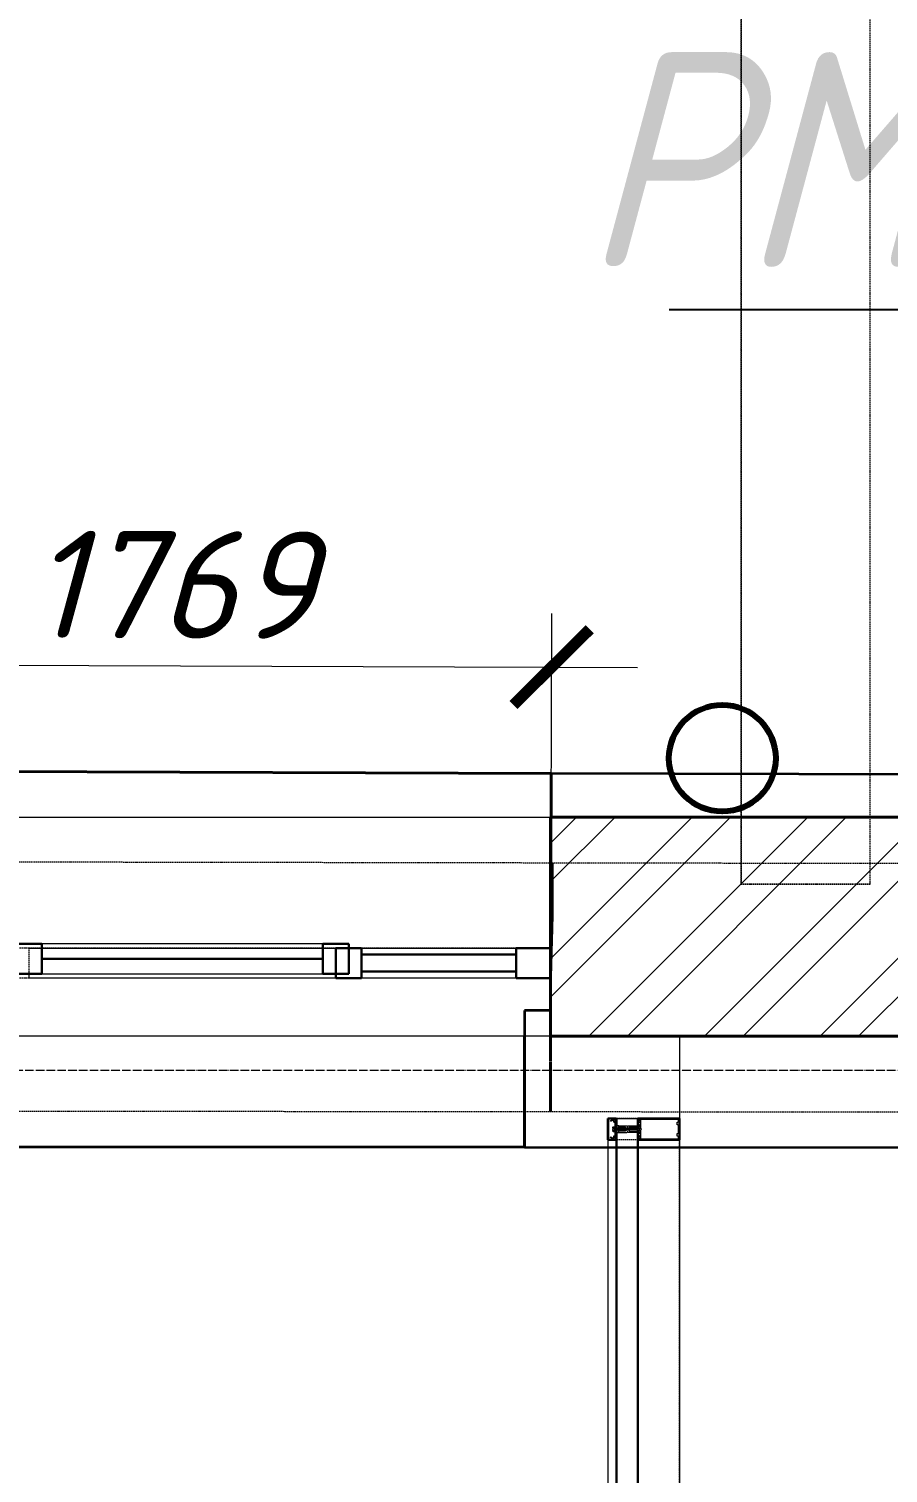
# Model space of a CAD drawing. Header units: millimetres. Extents: x 749182 to 2267578, y 70462 to 311449.
# Drawn here: x 1978769 to 1980771, y 76785 to 80150 of the extents above; entities that cross this region are included whole.
import ezdxf
from ezdxf import colors
from ezdxf.entities.mleader import LeaderData, LeaderLine
from ezdxf.math import Vec2, Vec3

# ---------------------------------------------------------------- set-up
doc = ezdxf.new("R2010")
doc.units = ezdxf.units.MM
for name, pattern in [('ADSK_Линия сетки', [25, 20, -2.5, 0, -2.5]), ('ADSK_Сверху', [4.5, 3, -1.5]), ('осеваяX2', [4, 2.5, -0.5, 0.5, -0.5])]:
    doc.linetypes.add(name, pattern=pattern)
doc.layers.get('Defpoints').update_dxf_attribs({"color": 255})
for name, color, linetype, lineweight in [('_ Окна', 7, 'Continuous', 30), ('Витраж', 7, 'Continuous', 9), ('Каркас', 7, 'Continuous', 9), ('Окна', 7, 'Continuous', 18), ('Оси', 165, 'осеваяX2', 13), ('Панели витража', 7, 'Continuous', 9), ('Перекрытие', 7, 'Continuous', 18), ('Размер', 7, 'Continuous', 13), ('размеры', 7, 'Continuous', 9), ('Стены', 184, 'Continuous', 40), ('Стены наружные', 7, 'Continuous', 18), ('Стены разрез', 7, 'Continuous', 35), ('стояки', 7, 'Continuous', 9), ('Узлы', 7, 'Continuous', 18)]:
    doc.layers.add(name, color=color, linetype=linetype, lineweight=lineweight)
doc.layers.add('планы со стояками отопление_dwg', color=7, linetype='Continuous', lineweight=9, true_color=0x767676)
doc.styles.add('GOST 2.304_new', font='isocpeur.ttf', dxfattribs={"width": 0.9, "oblique": 15})
doc.styles.add('М2', font='isocpeui.ttf')
doc.dimstyles.new('SPDS 1_100', dxfattribs={"dimscale": 100, "dimtxt": 2.5, "dimasz": 1.77, "dimexe": 1.25, "dimexo": 0.625, "dimtad": 1, "dimdec": 0, "dimrnd": 0.001, "dimzin": 9, "dimtxsty": 'М2', "dimblk": 'ARCHTICK', "dimcen": 2.5, "dimdle": 2, "dimclrt": 256, "dimadec": 0, "dimazin": 2, "dimtfac": 0.75, "dimtdec": 0, "dimtmove": 1, "dimatfit": 3, "dimfxl": 0, "dimtolj": 1, "dimlwd": 9, "dimlwe": 9, "dimarcsym": 0})

# ---------------------------------------------------------------- blocks, each defined once
blk = doc.blocks.new('Существующие стены 2 этаж - Существующие стены 2 этаж-699583-01 План 1-го этажа маркировочный')
at = {"layer": 'Стены', "color": 254, "linetype": 'ADSK_Сверху', "true_color": 0xe8c5d7}
for p, q in [((21768.1, 2589.5), (21767.8, 2467.7)), ((21767.8, 2467.7), (21768.1, 2589.5)), ((21767.8, 2467.7), (21764, 2327.7)), ((21764, 2327.7), (21767.8, 2467.7)), ((21764, 2327.7), (21763.7, 2010.4)), ((21763.7, 2010.4), (21764, 2327.7))]:
    blk.add_line(p, q, dxfattribs=at)
blk = doc.blocks.new('Прямоугольный импост - 70х20_60мм-1427367-01 План 1-го этажа маркировочный')
at = {"layer": 'Витраж', "color": 253, "linetype": 'ADSK_Сверху', "true_color": 0xaaaaaa}
for p, q in [((0, 35), (-80, 35)), ((0, -35), (0, 35)), ((-80, -35), (0, -35))]:
    blk.add_line(p, q, dxfattribs=at)
blk = doc.blocks.new('Прямоугольный импост - 70х20_60мм-1261975-01 План 1-го этажа маркировочный')
at = {"layer": 'Витраж', "color": 253, "linetype": 'ADSK_Сверху', "true_color": 0xaaaaaa}
for p, q in [((20548.7, 2391.5), (20518.7, 2391.5)), ((21293.7, 2391.5), (21263.7, 2391.5)), ((20548.7, 2321.5), (20518.7, 2321.5)), ((21293.7, 2321.5), (21263.7, 2321.5))]:
    blk.add_line(p, q, dxfattribs=at)
blk = doc.blocks.new('Прямоугольный импост - 70х20_60мм-1225113-01 План 1-го этажа маркировочный')
at = {"layer": 'Витраж', "color": 253, "linetype": 'ADSK_Сверху', "true_color": 0xaaaaaa}
for p, q in [((-6006, 10091.9), (-6006, 10121.9)), ((-5936, 10091.9), (-5936, 10121.9)), ((-6006, 9651.9), (-6006, 9731.9)), ((-5936, 9651.9), (-5936, 9731.9)), ((-6006, 9651.9), (-5936, 9651.9))]:
    blk.add_line(p, q, dxfattribs=at)
blk = doc.blocks.new('Прямоугольный импост - 70х60мм-1427364-01 План 1-го этажа маркировочный')
at = {"layer": 'Витраж', "color": 253, "linetype": 'ADSK_Сверху', "true_color": 0xaaaaaa}
for p, q in [((-30, 35), (30, 35)), ((30, -35), (-30, -35))]:
    blk.add_line(p, q, dxfattribs=at)
blk = doc.blocks.new('Прямоугольный импост - 70х60мм-1225009-01 План 1-го этажа маркировочный')
at = {"layer": 'Витраж', "color": 253, "linetype": 'ADSK_Сверху', "true_color": 0xaaaaaa}
for p, q in [((-5936, 11391.9), (-6006, 11391.9)), ((-6006, 11031.9), (-6006, 11391.9)), ((-5936, 11031.9), (-5936, 11391.9)), ((-6006, 11031.9), (-5936, 11031.9))]:
    blk.add_line(p, q, dxfattribs=at)
blk = doc.blocks.new('Прямоугольный импост - 70х60мм-1261977-01 План 1-го этажа маркировочный')
at = {"layer": 'Витраж', "color": 253, "linetype": 'ADSK_Сверху', "true_color": 0xaaaaaa}
for p, q in [((20548.7, 2391.5), (20548.7, 2321.5)), ((21263.7, 2391.5), (20548.7, 2391.5)), ((21263.7, 2321.5), (21263.7, 2391.5)), ((21263.7, 2321.5), (20548.7, 2321.5))]:
    blk.add_line(p, q, dxfattribs=at)
blk = doc.blocks.new('Системная панель - ADSK_Глухая_50 мм штриховка-1778540-01 План 1-го этажа маркировочный')
at = {"layer": 'Панели витража', "color": 253, "linetype": 'ADSK_Сверху', "true_color": 0xaaaaaa}
for p, q in [((-595, 25), (-618.8125, 25)), ((-618.8125, -25), (-618.8125, 25)), ((618.8125, 25), (595, 25)), ((618.8125, 25), (618.8125, -25)), ((-618.8125, -25), (-595, -25)), ((595, -25), (618.8125, -25))]:
    blk.add_line(p, q, dxfattribs=at)
blk = doc.blocks.new('Прямоугольный импост - 50х167мм-1778379-01 План 1-го этажа маркировочный')
at = {"layer": 'Витраж', "color": 253, "linetype": 'ADSK_Сверху', "true_color": 0xaaaaaa}
for p, q in [((21917.4, 1994.5), (21897.4, 1994.5)), ((21897.4, 1994.5), (21897.4, 1944.5)), ((21967.4, 1994.5), (21917.4, 1994.5)), ((21917.4, 1968.3), (21917.4, 1994.5)), ((22064.4, 1994.5), (21967.4, 1994.5)), ((21967.4, 1968.3), (21967.4, 1994.5)), ((22064.4, 1944.5), (22064.4, 1994.5)), ((21897.4, 754.5), (21897.4, 704.5)), ((22064.4, 704.5), (22064.4, 754.5)), ((21917.4, 728.3), (21917.4, 730.7)), ((21967.4, 728.3), (21967.4, 730.7)), ((21897.4, 704.5), (21917.4, 704.5)), ((21967.4, 704.5), (22064.4, 704.5))]:
    blk.add_line(p, q, dxfattribs=at)
blk = doc.blocks.new('Прямоугольный импост - 50х167мм-1778338-01 План 1-го этажа маркировочный')
at = {"layer": 'Витраж', "color": 253, "linetype": 'ADSK_Сверху', "true_color": 0xaaaaaa}
for p, q in [((-50, 122), (0, 122)), ((0, 122), (0, 25)), ((0, 25), (-23.8125, 25)), ((-23.8125, 25), (-23.8125, -25)), ((-23.8125, -25), (0, -25)), ((0, -25), (0, -45)), ((0, -45), (-50, -45))]:
    blk.add_line(p, q, dxfattribs=at)
blk = doc.blocks.new('Прямоугольный импост - 50х167мм-1777086-01 План 1-го этажа маркировочный')
at = {"layer": 'Витраж', "color": 253, "linetype": 'ADSK_Сверху', "true_color": 0xaaaaaa}
for p, q in [((21917.4, 1944.5), (21897.4, 1944.5)), ((21897.4, 1944.5), (21897.4, 754.5)), ((21967.4, 1944.5), (21917.4, 1944.5)), ((21917.4, 754.5), (21917.4, 1944.5)), ((22064.4, 1944.5), (21967.4, 1944.5)), ((21967.4, 754.5), (21967.4, 1944.5)), ((22064.4, 754.5), (22064.4, 1944.5)), ((21897.4, 754.5), (21917.4, 754.5)), ((21917.4, 754.5), (21967.4, 754.5)), ((21967.4, 754.5), (22064.4, 754.5))]:
    blk.add_line(p, q, dxfattribs=at)
blk = doc.blocks.new('Существующие стены 1 эт - Существующие стены 1 эт-653793-01 План 1-го этажа маркировочный')
at = {"layer": 'Стены'}
for p, q in [((19996.7, 2804.4), (21765.6, 2798.4)), ((21765.6, 2798.4), (19996.7, 2804.4)), ((19996.7, 2804.4), (21765.6, 2798.4)), ((21765.2, 2696.5), (21765.6, 2798.4)), ((21765.6, 2798.4), (21765.2, 2696.5)), ((21765.2, 2696.5), (21765.6, 2798.4)), ((21703.7, 1927.5), (21703.7, 2186.5)), ((21703.7, 1927.5), (20028.3, 1928.7))]:
    blk.add_line(p, q, dxfattribs=at)
at = {"layer": 'Стены разрез'}
for p, q in [((21765.6, 2798.4), (21764.2, 2386)), ((22792.4, 2795), (21765.6, 2798.4)), ((21764.2, 2386), (21763.7, 2246)), ((21763.7, 2246), (21703.7, 2246.2)), ((21703.7, 2246.2), (21703.7, 1927.5)), ((21703.7, 1927.5), (22792.4, 1926.7))]:
    blk.add_line(p, q, dxfattribs=at)
blk = doc.blocks.new('Системная панель - _AR_Стекло_40мм_привязка по центру-1262001-01 План 1-го этажа маркировочный')
at = {"layer": 'Панели витража', "lineweight": 30}
for p, q in [((180, 20), (-180, 20)), ((-180, 20), (-180, -20)), ((180, -20), (180, 20)), ((-180, -20), (180, -20))]:
    blk.add_line(p, q, dxfattribs=at)
blk = doc.blocks.new('Прямоугольный импост - 70х20_60мм-1262003-01 План 1-го этажа маркировочный')
at = {"layer": 'Витраж', "lineweight": 30}
for p, q in [((0, 35), (-80, 35)), ((-80, 35), (-80, -35)), ((0, -35), (0, 35)), ((-80, -35), (0, -35))]:
    blk.add_line(p, q, dxfattribs=at)
blk = doc.blocks.new('Витраж-тент со смещением вовне - 60мм 30 сдвиг-1466957-01 План 1-го этажа маркировочный')
at = {"layer": '_ Окна'}
for p, q in [((-387.5, 25), (-387.5, -45)), ((-387.5, 25), (-327.5, 25)), ((-387.5, -45), (-387.5, 25)), ((-327.5, 25), (-327.5, -45)), ((387.5, 25), (327.5, 25)), ((327.5, 25), (327.5, -45)), ((387.5, -45), (387.5, 25)), ((387.5, -45), (387.5, 25)), ((-327.5, -10), (327.5, -10)), ((-327.5, -45), (-387.5, -45)), ((327.5, -45), (387.5, -45))]:
    blk.add_line(p, q, dxfattribs=at)
at = {"layer": 'Окна'}
for p, q in [((327.5, 25), (-327.5, 25)), ((-327.5, -45), (327.5, -45))]:
    blk.add_line(p, q, dxfattribs=at)
blk = doc.blocks.new('Прямоугольный импост - 70х60мм-V40-01 План 1-го этажа маркировочный')
at = {"layer": 'Витраж'}
for p, q in [((-6006, 9731.9), (-6006, 10091.9)), ((-5936, 10091.9), (-5936, 9731.9))]:
    blk.add_line(p, q, dxfattribs=at)
blk = doc.blocks.new('Прямоугольный импост - 70х60мм-V185-01 План 1-го этажа маркировочный')
at = {"layer": 'Витраж'}
for p, q in [((20548.7, 2391.5), (21263.7, 2391.5)), ((21263.7, 2321.5), (20548.7, 2321.5))]:
    blk.add_line(p, q, dxfattribs=at)
blk = doc.blocks.new('Прямоугольный импост - 70х60мм-1262000-01 План 1-го этажа маркировочный')
at = {"layer": 'Витраж', "lineweight": 30}
for p, q in [((-30, 35), (30, 35)), ((-30, -35), (-30, 35)), ((30, 35), (30, -35)), ((30, -35), (-30, -35))]:
    blk.add_line(p, q, dxfattribs=at)
blk = doc.blocks.new('Системная панель - ADSK_Cтеклопакет_50мм-1788433-01 План 1-го этажа маркировочный')
at = {"layer": 'Панели витража', "lineweight": 30}
for p, q in [((618.8125, 25), (-618.8125, 25)), ((-618.8125, 25), (-618.8125, -25)), ((618.8125, -25), (618.8125, 25)), ((-618.8125, -25), (618.8125, -25))]:
    blk.add_line(p, q, dxfattribs=at)
blk = doc.blocks.new('Прямоугольный импост - 50х167мм-1777302-01 План 1-го этажа маркировочный')
at = {"layer": 'Витраж'}
for p, q in [((21917.4, 1994.5), (21967.4, 1994.5)), ((21897.4, 1944.5), (21897.4, 1927.4)), ((21897.4, 1927.4), (21897.4, 754.5)), ((22064.4, 1944.5), (22064.4, 1927.2)), ((22064.4, 1927.2), (22064.4, 754.5))]:
    blk.add_line(p, q, dxfattribs=at)
blk = doc.blocks.new('Прямоугольный импост - 50х167-1638810-01 План 1-го этажа маркировочный')
at = {"layer": 'Узлы'}
for p, q in [((-25, 122.5), (-25, 25.5)), ((25, 122.5), (-25, 122.5)), ((-22.5, 28), (-22.5, 120)), ((-22.5, 120), (-17.6, 120)), ((-16.1, 118.4), (-16.1, 116.9)), ((-16.1, 116.9), (-10.2, 116.9)), ((-10.2, 116.9), (-10.2, 118.4)), ((-8.6, 120), (8.6, 120)), ((10.2, 118.4), (10.2, 116.9)), ((10.2, 116.9), (16.1, 116.9)), ((16.1, 116.9), (16.1, 118.4)), ((17.6, 120), (22.5, 120)), ((22.5, 120), (22.5, 28)), ((25, 25.5), (25, 122.5)), ((-25, 25.5), (-18.1, 25.5)), ((-21, 28), (-22.5, 28)), ((-21, 31.1), (-21, 28)), ((-4.1, 31.8), (-20.2, 31.8)), ((-17.2, 29.3), (-15.8, 29.3)), ((-15, 25.5), (-11.8, 25.5)), ((-11, 26.3), (-11, 28.5)), ((-10.5, 29.3), (-10.5, 27.4)), ((-10.2, 29.3), (-5.9, 29.3)), ((-9.7, 26.7), (-8, 26.7)), ((-8, 26.7), (-8, 2.5)), ((-8, -19.1), (-8, 0)), ((-7.7, 2.2), (-6.7, 2.2)), ((-6.7, 0.3), (-7.7, 0.3)), ((-6.4, 2), (-6.4, 0.6)), ((-5.4, 5.1), (-5.4, 27.8)), ((-3.5, 5.1), (-5.4, 5.1)), ((-5.1, 28.5), (-5.1, 26.3)), ((-4.3, 25.5), (-0.8, 25.5)), ((-2.6, 28.8), (-2.6, 30.3)), ((2.6, 28.8), (-2.6, 28.8)), ((-2.5, -1.3), (-1.1, 4.3)), ((-0.8, 25.5), (0, 26.3)), ((0, 26.3), (0.8, 25.5)), ((0.8, 25.5), (4.3, 25.5)), ((1.1, 4.3), (2.5, -1.3)), ((2.6, 30.3), (2.6, 28.8)), ((5.4, 5.1), (3.5, 5.1)), ((20.2, 31.8), (4.1, 31.8)), ((5.1, 26.3), (5.1, 28.5)), ((5.4, 27.8), (5.4, 5.1)), ((5.9, 29.3), (10.2, 29.3)), ((6.4, 0.6), (6.4, 2)), ((6.7, 2.2), (7.7, 2.2)), ((7.7, 0.3), (6.7, 0.3)), ((8, 2.5), (8, 26.7)), ((8, 26.7), (9.7, 26.7)), ((8, -19.1), (8, 0)), ((10.5, 27.4), (10.5, 29.3)), ((11, 28.5), (11, 26.3)), ((11.8, 25.5), (15, 25.5)), ((15.8, 29.3), (17.2, 29.3)), ((18.1, 25.5), (25, 25.5)), ((21, 28), (21, 31.1)), ((22.5, 28), (21, 28)), ((-25, -25), (-25, -29.7)), ((-25, -32.3), (-25, -44.5)), ((-22.4, -24.5), (-24.5, -24.5)), ((-24.2, -30.5), (-23.2, -30.5)), ((-23.7, -43.2), (-23.7, -32.8)), ((-23.7, -32.8), (-23, -32.8)), ((-23, -30.7), (-23.5, -30.7)), ((-22.8, -33), (-20.1, -37.6)), ((-19.3, -28.3), (-21.5, -28.3)), ((-19.9, -33.9), (-19.9, -30.5)), ((-19.9, -30.5), (-17, -30.5)), ((-5.7, -24.5), (-18.4, -24.5)), ((-15.5, -29), (-15.5, -27)), ((-15.5, -27), (-8.3, -27)), ((-8.3, -27), (-7.6, -27.7)), ((-6.9, -19.1), (-8, -19.1)), ((-0.4, -27.7), (-7.6, -27.7)), ((-6.9, -19.1), (-6.6, -19.5)), ((-6.6, -19.5), (-6.2, -19.1)), ((-6.2, -19.1), (-4.3, -19.1)), ((-5.3, -24.1), (-5.7, -24.5)), ((-5, -24.5), (-5.3, -24.1)), ((5, -24.5), (-5, -24.5)), ((-2.4, -0.9), (-4.9, -3.8)), ((-4.9, -3.8), (-4.9, -19.1)), ((-4.9, -3.8), (4.9, -3.8)), ((-4.3, -19.1), (-3.9, -19.5)), ((-3.9, -19.5), (-3.6, -19.1)), ((-3.6, -19.1), (-2.5, -19.1)), ((-2.5, -19.1), (-2.5, -1.1)), ((2.4, -0.9), (-2.4, -0.9)), ((-0.4, -27.7), (0, -27.3)), ((0, -27.3), (0.4, -27.7)), ((7.6, -27.7), (0.4, -27.7)), ((4.9, -3.8), (2.4, -0.9)), ((2.5, -1.3), (2.5, -19.1)), ((2.5, -19.1), (3.6, -19.1)), ((3.6, -19.1), (3.9, -19.5)), ((3.9, -19.5), (4.3, -19.1)), ((4.3, -19.1), (6.2, -19.1)), ((4.9, -3.8), (4.9, -19.1)), ((5.3, -24.1), (5, -24.5)), ((5.7, -24.5), (5.3, -24.1)), ((18.4, -24.5), (5.7, -24.5)), ((6.2, -19.1), (6.6, -19.5)), ((6.6, -19.5), (6.9, -19.1)), ((8, -19.1), (6.9, -19.1)), ((7.6, -27.7), (8.3, -27)), ((8.3, -27), (15.5, -27)), ((15.5, -27), (15.5, -29)), ((17, -30.5), (19.9, -30.5)), ((18, -27), (18, -26.8)), ((21.5, -28.3), (19.3, -28.3)), ((19.9, -30.5), (19.9, -33.9)), ((20.1, -37.6), (22.8, -33)), ((24.5, -24.5), (22.4, -24.5)), ((22.8, -26.8), (22.8, -27)), ((23.5, -30.7), (23, -30.7)), ((23, -32.8), (23.7, -32.8)), ((23.2, -30.5), (24.2, -30.5)), ((23.7, -32.8), (23.7, -43.2)), ((25, -29.7), (25, -25)), ((25, -44.5), (25, -32.3)), ((-25, -44.5), (25, -44.5)), ((-8.4, -43.2), (-23.7, -43.2)), ((-18.4, -36.6), (-19.9, -33.9)), ((0, -43), (-8.4, -43.2)), ((15.9, -43.2), (0, -43)), ((23.7, -43.2), (15.9, -43.2)), ((19.9, -33.9), (18.4, -36.6))]:
    blk.add_line(p, q, dxfattribs=at)
at = {"layer": 'Узлы', "lineweight": 9}
for p, q in [((0, 33.9), (-2.4, 31.5)), ((2.4, 31.5), (0, 33.9)), ((-2.4, 31.5), (-2.4, -0.9)), ((2.4, -0.9), (2.4, 31.5)), ((-8, -24.5), (-8, -19.1)), ((-6.3, -28.7), (-6.3, -27.7)), ((6.4, -28.7), (-6.3, -28.7)), ((-5.2, -32.2), (-5.2, -28.7)), ((-5.1, -32.3), (5.1, -32.3)), ((3.9, -33.1), (-3.9, -33.1)), ((-2.6, -32.2), (-2.6, -28.7)), ((-2.5, -19.1), (-2.5, -24.5)), ((2.5, -19.1), (2.5, -24.5)), ((2.6, -32.2), (2.6, -28.7)), ((5.2, -32.2), (5.2, -28.7)), ((6.4, -27.7), (6.4, -28.7)), ((8, -19.1), (8, -24.5))]:
    blk.add_line(p, q, dxfattribs=at)
at = {"layer": 'Узлы'}
for centre, radius, start, end in [((-17.6, 118.4), 1.52, 0, 90), ((-8.6, 118.4), 1.52, 90, 180), ((8.6, 118.4), 1.52, 0, 90), ((17.6, 118.4), 1.52, 90, 180), ((-20.2, 31.1), 0.762, 90, 180), ((-17.2, 28), 1.27, 90, 180), ((-16.2, 27.8), 2.29, 180, 225.1897), ((-18.1, 25.9), 0.381, 270, 45.1897), ((-15.8, 28), 1.27, 0, 90), ((-15, 25.9), 0.381, 134.8103, 270), ((-16.9, 27.8), 2.29, 314.8103, 0), ((-11.8, 26.3), 0.762, 270, 0), ((-10.2, 28.5), 0.762, 90, 180), ((-9.7, 27.4), 0.762, 180, 270), ((-7.7, 2.5), 0.254, 180, 270), ((-7.7, 0), 0.254, 90, 180), ((-6.9, 27.8), 1.52, 360, 90), ((-6.7, 2), 0.254, 360, 90), ((-6.7, 0.6), 0.254, 270, 360), ((-5.9, 28.5), 0.762, 0, 90), ((-4.3, 26.3), 0.762, 180, 270), ((-4.1, 30.3), 1.52, 360, 90), ((0, 4), 3.63, 17.5064, 162.4936), ((0, 4), 1.09, 15, 165), ((4.1, 30.3), 1.52, 90, 180), ((4.3, 26.3), 0.762, 270, 0), ((5.9, 28.5), 0.762, 90, 180), ((6.9, 27.8), 1.52, 90, 180), ((6.7, 2), 0.254, 90, 180), ((6.7, 0.6), 0.254, 180, 270), ((7.7, 2.5), 0.254, 270, 0), ((7.7, 0), 0.254, 0, 90), ((9.7, 27.4), 0.762, 270, 0), ((10.2, 28.5), 0.762, 0, 90), ((11.8, 26.3), 0.762, 180, 270), ((15.8, 28), 1.27, 90, 180), ((16.9, 27.8), 2.29, 180, 225.1897), ((15, 25.9), 0.381, 270, 45.1897), ((17.2, 28), 1.27, 0, 90), ((18.1, 25.9), 0.381, 134.8103, 270), ((16.2, 27.8), 2.29, 314.8103, 0), ((20.2, 31.1), 0.762, 0, 90), ((-24.5, -25), 0.508, 90, 180), ((-24.2, -29.7), 0.762, 180, 270), ((-23.5, -32.3), 1.52, 90, 180), ((-23.2, -31.8), 1.27, 288.6629, 90), ((-23, -31.8), 1.02, 270, 90), ((-20.5, -26.8), 2.29, 134.8103, 180), ((-21.5, -27), 1.27, 180, 270), ((-22.4, -24.9), 0.381, 314.8103, 90), ((-19.3, -27), 1.27, 270, 0), ((-18.4, -24.9), 0.381, 90, 225.1897), ((-20.3, -26.8), 2.29, 0, 45.1897), ((-17, -29), 1.52, 270, 0), ((17, -29), 1.52, 180, 270), ((20.3, -26.8), 2.29, 134.8103, 180), ((19.3, -27), 1.27, 180, 270), ((18.4, -24.9), 0.381, 314.8103, 90), ((21.5, -27), 1.27, 270, 0), ((22.4, -24.9), 0.381, 90, 225.1897), ((23.2, -31.8), 1.27, 90, 251.3371), ((23, -31.8), 1.02, 90, 270), ((20.5, -26.8), 2.29, 0, 45.1897), ((23.5, -32.3), 1.52, 360, 90), ((24.2, -29.7), 0.762, 270, 0), ((24.5, -25), 0.508, 0, 90), ((-19.3, -37.1), 1.02, 210, 30), ((19.3, -37.1), 1.02, 150, 330)]:
    blk.add_arc(centre, radius, start, end, dxfattribs=at)
at = {"layer": 'Узлы', "lineweight": 9}
for centre, radius, start, end in [((-3.9, -31.7), 1.38, 200.9416, 339.0732), ((0, -28.9), 4.19, 234.2873, 305.7127), ((3.9, -31.7), 1.38, 200.9416, 339.0732)]:
    blk.add_arc(centre, radius, start, end, dxfattribs=at)
blk = doc.blocks.new('Прямоугольный импост - 50х167мм-1788434-01 План 1-го этажа маркировочный')
at = {"layer": 'Витраж', "lineweight": 30}
for p, q in [((-50, 25), (-50, 122)), ((-50, 122), (0, 122)), ((0, 122), (0, 25)), ((-26.1875, 25), (-50, 25)), ((-26.1875, -25), (-26.1875, 25)), ((0, 25), (-23.8125, 25)), ((-23.8125, 25), (-23.8125, -25)), ((-50, -45), (-50, -25)), ((-50, -25), (-26.1875, -25)), ((-23.8125, -25), (0, -25)), ((0, -25), (0, -45)), ((0, -45), (-50, -45))]:
    blk.add_line(p, q, dxfattribs=at)
blk = doc.blocks.new('планы со стояками отопление_dwg-1484427-01 План 1-го этажа маркировочный')
at = {"layer": 'стояки', "lineweight": 80}
blk.add_circle((194559.7, 158910.8), 124.3, dxfattribs=at)
blk = doc.blocks.new('_ArchTick')
at = {"color": 0, "linetype": 'ByBlock', "const_width": 0.15}
blk.add_lwpolyline([(-0.5, -0.5), (0.5, 0.5)], dxfattribs=at)
blk = doc.blocks.new('*D2800')
at = {"layer": 'Defpoints', "color": 0, "lineweight": 20, "transparency": 16777216}
for p in [(1979986.6, 78662.6), (1978215.6, 78008.6), (1979984.4, 78002.7)]:
    blk.add_point(p, dxfattribs=at)
at = {"layer": 'размеры', "color": 0, "lineweight": 9, "transparency": 16777216}
for p, q in [((1978215.8, 78071.1), (1978218.2, 78793.5)), ((1979984.6, 78065.2), (1979987.1, 78787.6)), ((1978017.8, 78669.2), (1980186.6, 78661.9))]:
    blk.add_line(p, q, dxfattribs=at)
at = {"layer": 'размеры', "color": 0, "lineweight": 9, "transparency": 16777216, "xscale": 177, "yscale": 177, "zscale": 177}
for p, rotation in [((1978217.8, 78668.5), 179.8074300977583), ((1979986.6, 78662.6), 359.8074300977582)]:
    blk.add_blockref('_ArchTick', p, dxfattribs=dict(at, rotation=rotation))
at = {"layer": 'размеры', "lineweight": 20, "transparency": 16777216, "insert": (1979102.8, 78854.7), "char_height": 250, "width": 560.473, "attachment_point": 5, "rotation": 359.8074, "style": 'М2'}
blk.add_mtext('\\A1;1769', dxfattribs=at)
blk = doc.blocks.new('_DotSmall')
at = {"color": 0, "linetype": 'ByBlock', "lineweight": 35, "const_width": 0.5}
blk.add_lwpolyline([(-0.0625, 0, 1), (0.0625, 0, 1)], format="xyb", close=True, dxfattribs=at)

msp = doc.modelspace()

# ---------------------------------------------------------------- hatches: boundary and pattern name
at = {"layer": 'Стены наружные', "lineweight": 9}
h = msp.add_hatch(dxfattribs=at)
h.set_pattern_fill('FP_3', color=256, angle=45, style=0, pattern_type=2)
h.set_pattern_definition([(45, (1958220.23, 75616.62), (-134.7038, 134.7038), []), (45, (1958310.03, 75616.62), (-134.7038, 134.7038), [])])
h.paths.add_polyline_path([(1997920.1582, 77803.0968), (1997920.1582, 78313.0968), (1996893.0736, 78313.0968), (1996893.9232, 77803.0968), (1997168.1918, 77803.0968)])
h.paths.add_polyline_path([(1999816.9894, 77803.0968), (2000257.1575, 77803.0968), (2000257.1575, 78313.0968), (1999740.1582, 78313.0968), (1999741.0091, 77803.0968)])
h.paths.add_polyline_path([(1994778.2715, 77803.0968), (1995073.0736, 77803.0968), (1995073.0736, 78313.0968), (1994083.7587, 78313.0968), (1994084.9018, 77803.0968)])
h.paths.add_polyline_path([(1991276.1993, 77803.0968), (1992263.7587, 77803.0968), (1992263.7587, 78313.0968), (1991276.1993, 78313.0968), (1991276.1993, 77820.3638)])
h.paths.add_polyline_path([(1989456.1993, 77803.0968), (1989456.1993, 78313.0968), (1988472.8923, 78313.0968), (1988472.8923, 77803.0968), (1989365.0544, 77803.0968)])
h.paths.add_polyline_path([(1986578.2196, 77803.0968), (1986652.8923, 77803.0968), (1986652.8923, 78313.0968), (1985672.6592, 78313.0968), (1985672.6592, 77803.0968), (1986400.6592, 77803.0968)])
h.paths.add_polyline_path([(1980284.6592, 77803.0968), (1981012.6592, 77803.0968), (1981012.6592, 78313.0968), (1979983.9558, 78313.0968), (1979984.4263, 77803.0968), (1979985.8124, 77803.0968)])
h.paths.add_polyline_path([(1983972.6592, 77803.0968), (1983972.6592, 78313.0968), (1982712.6592, 78313.0968), (1982712.6592, 77803.0968), (1983791.3848, 77803.0968)])
h.paths.add_polyline_path([(1977137.8829, 77803.0968), (1978163.9558, 77803.0968), (1978163.9558, 78313.0968), (1977137.8829, 78313.0968), (1977137.8829, 77855.9721)])
h.paths.add_polyline_path([(1975317.8829, 77803.0968), (1975317.8829, 78313.0968), (1974327.7082, 78313.0968), (1974327.7082, 77803.0968), (1974873.5135, 77803.0968)])
h.paths.add_polyline_path([(1972507.7082, 77803.0968), (1972507.7082, 78313.0968), (1971531.089, 78313.0968), (1971531.089, 77803.0968)])
h.paths.add_polyline_path([(1969711.0878, 77803.0968), (1969710.802, 78313.0968), (1968736.0968, 78313.0968), (1968736.0968, 77803.0968), (1969710.802, 77803.0968)])
h.paths.add_polyline_path([(1966493.2232, 77803.0968), (1966916.0968, 77803.0968), (1966916.0968, 78313.0968), (1966493.2232, 78312.7241), (1966493.2232, 77870.9527)])

# ---------------------------------------------------------------- linework, layer by layer
at = {"layer": 'Каркас', "color": 253, "linetype": 'ADSK_Сверху', "true_color": 0xb2b2b2}
for p, q in [((1980428.7052, 84543.6161), (1980428.7052, 78156.6386)), ((1980728.7052, 78156.6386), (1980728.7052, 84543.6161)), ((1980728.7052, 78156.6386), (1980428.7052, 78156.6386))]:
    msp.add_line(p, q, dxfattribs=at)
at = {"layer": 'Каркас', "color": 253, "linetype": 'ADSK_Сверху', "true_color": 0xaaaaaa}
for p, q in [((1980428.7052, 78156.6386), (1980428.7052, 84543.6161)), ((1980728.7052, 78156.6386), (1980728.7052, 84543.6161)), ((1980428.7052, 78156.6386), (1980728.7052, 78156.6386))]:
    msp.add_line(p, q, dxfattribs=at)
at = {"layer": 'Оси', "linetype": 'ADSK_Линия сетки'}
msp.add_line((1947134.001, 77723.407), (2009148.6289, 77723.407), dxfattribs=at)
at = {"layer": 'Перекрытие', "linetype": 'ADSK_Сверху'}
for p, q in [((1980728.5163, 78204.8868), (1972328.7052, 78218.8977)), ((1991927.4321, 78186.207), (1980728.5163, 78204.8868)), ((1978047.0854, 77628.7979), (1980989.3996, 77626.0503))]:
    msp.add_line(p, q, dxfattribs=at)
at = {"layer": 'Перекрытие'}
msp.add_line((1980284.6592, 77803.0968), (1980284.6592, 77611.0968), dxfattribs=at)
at = {"layer": 'Стены наружные'}
for p, q in [((1978217.7153, 78313.0968), (1979983.9558, 78313.0968)), ((1979983.9558, 77803.0968), (1978163.9558, 77803.0968))]:
    msp.add_line(p, q, dxfattribs=at)
at = {"layer": 'Стены наружные', "lineweight": 40}
for p, q in [((1981012.6592, 78313.0968), (1979983.9558, 78313.0968)), ((1979983.9558, 78313.0968), (1979983.9558, 77803.0968)), ((1979983.9558, 77803.0968), (1981012.6592, 77803.0968))]:
    msp.add_line(p, q, dxfattribs=at)

# ---------------------------------------------------------------- block references
at = {"layer": '_ Окна', "rotation": 180}
msp.add_blockref('Витраж-тент со смещением вовне - 60мм 30 сдвиг-1466957-01 План 1-го этажа маркировочный', (1979126.4558, 77973.0968), dxfattribs=at)
at = {"layer": 'Витраж', "color": 253, "linetype": 'ADSK_Сверху', "true_color": 0xaaaaaa}
for name, p in [('Прямоугольный импост - 70х20_60мм-1261975-01 План 1-го этажа маркировочный', (1958220.2258, 75616.6187)), ('Прямоугольный импост - 70х60мм-1261977-01 План 1-го этажа маркировочный', (1958220.2258, 75616.6187)), ('Прямоугольный импост - 70х20_60мм-1427367-01 План 1-го этажа маркировочный', (1979983.9558, 77973.0968)), ('Прямоугольный импост - 50х167мм-1778379-01 План 1-го этажа маркировочный', (1958220.2258, 75616.6187)), ('Прямоугольный импост - 50х167мм-1777086-01 План 1-го этажа маркировочный', (1958220.2258, 75616.6187))]:
    msp.add_blockref(name, p, dxfattribs=at)
at = {"layer": 'Витраж'}
for name, p in [('Прямоугольный импост - 70х60мм-V185-01 План 1-го этажа маркировочный', (1958220.2258, 75616.6187)), ('Прямоугольный импост - 70х20_60мм-1262003-01 План 1-го этажа маркировочный', (1979983.9558, 77973.0968)), ('Прямоугольный импост - 50х167мм-1777302-01 План 1-го этажа маркировочный', (1958220.2258, 75616.6187))]:
    msp.add_blockref(name, p, dxfattribs=at)
at = {"layer": 'Витраж', "color": 253, "linetype": 'ADSK_Сверху', "true_color": 0xaaaaaa, "extrusion": (0, 0, -1)}
msp.add_blockref('Прямоугольный импост - 70х60мм-1427364-01 План 1-го этажа маркировочный', (-1979513.9558, 77973.0968), dxfattribs=at)
at = {"layer": 'Витраж', "extrusion": (0, 0, -1)}
msp.add_blockref('Прямоугольный импост - 70х60мм-1262000-01 План 1-го этажа маркировочный', (-1979513.9558, 77973.0968), dxfattribs=at)
at = {"layer": 'Витраж', "color": 253, "linetype": 'ADSK_Сверху', "true_color": 0xaaaaaa}
for name, p, rotation in [('Прямоугольный импост - 70х20_60мм-1225113-01 План 1-го этажа маркировочный', (1989635.881, 83944.1389), 90.00000000000014), ('Прямоугольный импост - 70х60мм-1225009-01 План 1-го этажа маркировочный', (1990935.881, 83944.1389), 90)]:
    msp.add_blockref(name, p, dxfattribs=dict(at, rotation=rotation))
at = {"layer": 'Витраж', "rotation": 90.00000000000014}
msp.add_blockref('Прямоугольный импост - 70х60мм-V40-01 План 1-го этажа маркировочный', (1989635.881, 83944.1389), dxfattribs=at)
at = {"layer": 'Витраж', "color": 253, "linetype": 'ADSK_Сверху', "true_color": 0xaaaaaa, "extrusion": (0, 0, -1), "rotation": 90.00000000000011}
msp.add_blockref('Прямоугольный импост - 50х167мм-1778338-01 План 1-го этажа маркировочный', (-1980162.6592, 77611.0968), dxfattribs=at)
at = {"layer": 'Витраж', "lineweight": 9, "extrusion": (0, 0, -1), "rotation": 90.00000000000011}
msp.add_blockref('Прямоугольный импост - 50х167-1638810-01 План 1-го этажа маркировочный', (-1980162.1592, 77586.0968), dxfattribs=at)
at = {"layer": 'Витраж', "extrusion": (0, 0, -1), "rotation": 90.00000000000011}
msp.add_blockref('Прямоугольный импост - 50х167мм-1788434-01 План 1-го этажа маркировочный', (-1980162.6592, 77611.0968), dxfattribs=at)
at = {"layer": 'Панели витража'}
for name, p, rotation in [('Системная панель - _AR_Стекло_40мм_привязка по центру-1262001-01 План 1-го этажа маркировочный', (1979723.9558, 77973.0968), 180), ('Системная панель - ADSK_Cтеклопакет_50мм-1788433-01 План 1-го этажа маркировочный', (1980162.6592, 76966.0968), 89.9999999999999)]:
    msp.add_blockref(name, p, dxfattribs=dict(at, rotation=rotation))
at = {"layer": 'Панели витража', "color": 253, "linetype": 'ADSK_Сверху', "true_color": 0xaaaaaa, "rotation": 89.9999999999999}
msp.add_blockref('Системная панель - ADSK_Глухая_50 мм штриховка-1778540-01 План 1-го этажа маркировочный', (1980162.6592, 76966.0968), dxfattribs=at)
at = {"layer": 'планы со стояками отопление_dwg', "color": 6, "true_color": 0xff00ff}
msp.add_blockref('планы со стояками отопление_dwg-1484427-01 План 1-го этажа маркировочный', (1785824.7266, -80460.4271), dxfattribs=at)
at = {"layer": 'Стены', "color": 254, "linetype": 'ADSK_Сверху', "true_color": 0xe8c5d7}
msp.add_blockref('Существующие стены 2 этаж - Существующие стены 2 этаж-699583-01 План 1-го этажа маркировочный', (1958220.2258, 75616.6187), dxfattribs=at)
at = {"layer": 'Стены', "color": 243, "true_color": 0xbb5389}
msp.add_blockref('Существующие стены 1 эт - Существующие стены 1 эт-653793-01 План 1-го этажа маркировочный', (1958220.2258, 75616.6187), dxfattribs=at)

# ---------------------------------------------------------------- dimensions: what is measured, and where the dimension line sits
at = {"layer": 'размеры', "lineweight": 20}
dim = msp.add_linear_dim(base=(1979986.6442, 78662.5697), p1=(1978215.5639, 78008.6103), p2=(1979984.4263, 78002.6652), angle=359.8074301, dimstyle='SPDS 1_100', dxfattribs=at)
dim.commit()
dim.dimension.update_dxf_attribs({"geometry": '*D2800', "text_midpoint": (1979102.8486, 78854.6511)})

# ---------------------------------------------------------------- leaders
at = {"layer": 'Размер', "color": 210, "ltscale": 20}
ml = msp.add_multileader_mtext('Standard', dxfattribs=at)
ml.set_content('\\A1;РМ-3', color=210, style='GOST 2.304_new')
ml.set_leader_properties()
ml.set_arrow_properties(name='DOTSMALL')
ml.build(insert=Vec2(0, 0))
ml.multileader.update_dxf_attribs({"text_left_attachment_type": 6, "text_right_attachment_type": 6, "dogleg_length": 1, "arrow_head_size": 100})
ctx = ml.context
ctx.base_point, ctx.char_height, ctx.arrow_head_size, ctx.landing_gap_size, ctx.plane_origin = Vec3(1979987.3305, 79495.4239), 500, 100, 0, Vec3(1957918.113, 222258.2986)
ctx.left_attachment, ctx.right_attachment, ctx.text_align_type = 6, 6, 1
notes = []
notes.append((ctx, [(0, (1, 1, 0), (1981580.2797, 79495.4239), (-1, 0), 20, [(0, [(1982373.6885, 78285.8204)], 0, [])])]))
ctx.mtext.insert, ctx.mtext.rotation, ctx.mtext.width, ctx.mtext.alignment, ctx.mtext.flow_direction = Vec3(1980773.8051, 80095.4239), 6.283185307, 1286.674802, 2, 5
for ctx, leaders in notes:
    for number, flags, end, landing, length, lines in leaders:
        leader = LeaderData()
        leader.index, (leader.has_last_leader_line, leader.has_dogleg_vector, leader.attachment_direction) = number, flags
        leader.last_leader_point, leader.dogleg_vector, leader.dogleg_length = Vec3(end), Vec3(landing), length
        for number, points, colour, breaks in lines:
            line = LeaderLine()
            line.index, line.vertices, line.color, line.breaks = number, Vec3.list(points), colors.encode_raw_color(colour), breaks
            leader.lines.append(line)
        ctx.leaders.append(leader)

doc.saveas('drawing.dxf')
